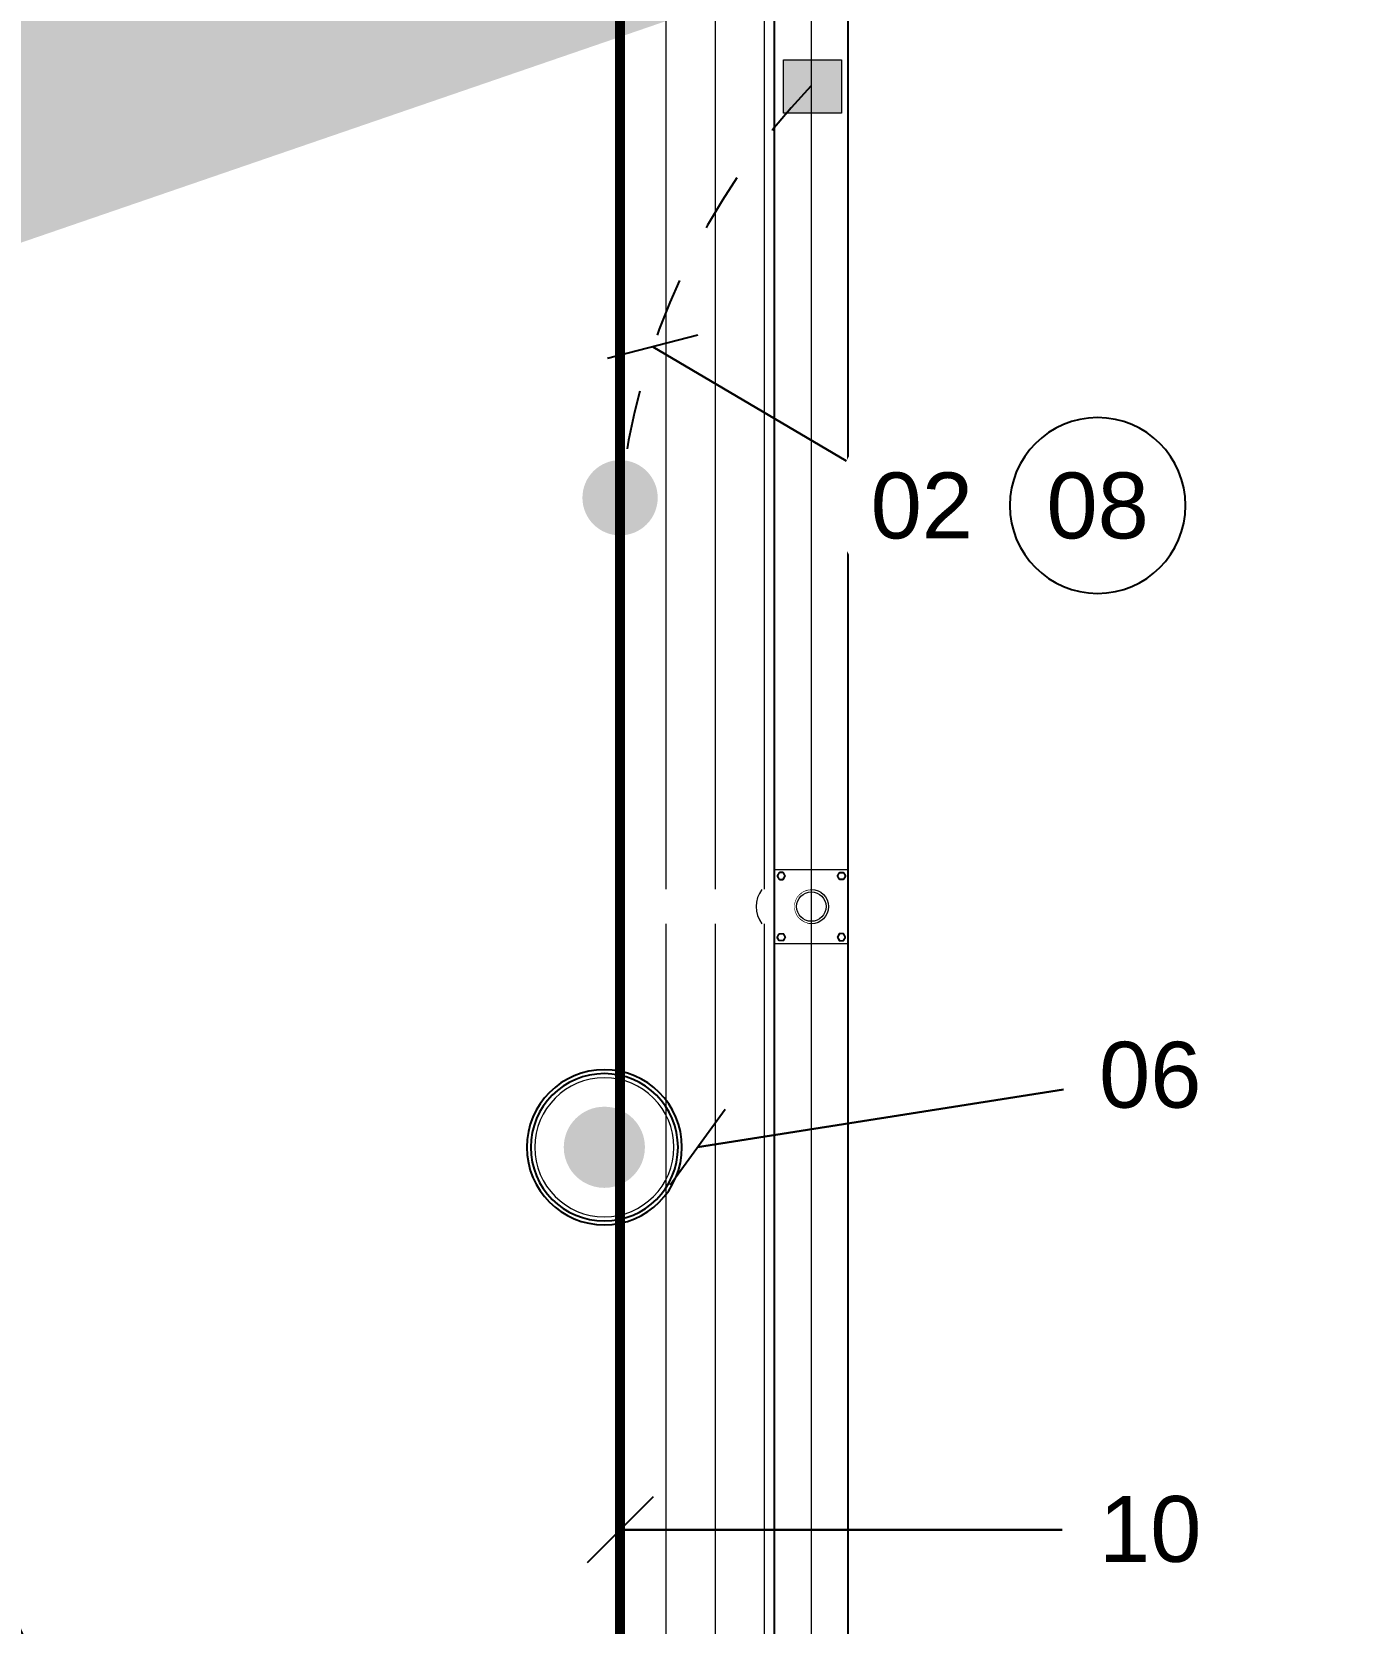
# Model space of a CAD drawing. Header units: inches. Extents: x -7660 to 802, y -193 to 3.
# Drawn here: x 665.838 to 668.553, y -92.202 to -88.961 of the extents above; entities that cross this region are included whole.
import ezdxf
from ezdxf.enums import TextEntityAlignment as Align

# ---------------------------------------------------------------- set-up
doc = ezdxf.new("R2010")
doc.units = ezdxf.units.IN
doc.header["$MEASUREMENT"] = 0
doc.set_wipeout_variables(frame=1)
for name, pattern in [('CACHE', [0.239999994635582, 0.119999997317791, -0.119999997317791]), ('DASHDOT', [1, 0.5, -0.25, 0, -0.25]), ('DASHDOT2', [0.5, 0.25, -0.125, 0, -0.125])]:
    doc.linetypes.add(name, pattern=pattern)
for name, color, linetype in [('0-A INSTALAR', 10, 'Continuous'), ('AT', 80, 'Continuous'), ('COTAS', 8, 'Continuous'), ('TANZ-COTAS', 8, 'Continuous'), ('TANZ-EXISTENTE', 9, 'Continuous')]:
    doc.layers.add(name, color=color, linetype=linetype)
doc.styles.add('Arial', font='arial.ttf')
doc.styles.add('Arial_TXT', font='arial.ttf')
doc.styles.add('cerca', font='romans.shx', dxfattribs={"height": 1})
doc.styles.get("Standard").update_dxf_attribs({"font": 'arial.ttf'})
doc.linetypes.add('CERCA3', pattern='A,0.5,0.05,["X",cerca,S=0.1,R=0,X=-0.1,Y=-0.05],0.1', length=0.65)
doc.dimstyles.new('CLEMAR - 1-100', dxfattribs={"dimtxt": 15, "dimasz": 15, "dimexe": 7.5, "dimexo": 15, "dimgap": 7.5, "dimtad": 1, "dimdec": 0, "dimtxsty": 'Arial', "dimblk": 'OBLIQUE', "dimcen": 0, "dimdle": 7.5, "dimclrd": 8, "dimclre": 8, "dimclrt": 1, "dimadec": 0, "dimazin": 0, "dimtfac": 1, "dimtdec": 0, "dimtmove": 2, "dimatfit": 3, "dimldrblk": 'OBLIQUE', "dimfxl": 1, "dimtfill": 1, "dimtfillclr": 256, "dimarcsym": 0})
doc.dimstyles.new('ISO-25', dxfattribs={"dimtxt": 2.5, "dimasz": 2.5, "dimexe": 1.25, "dimexo": 0.625, "dimtad": 1, "dimtxsty": 'Standard', "dimcen": 2.5, "dimadec": 0, "dimazin": 0, "dimtfac": 1, "dimtmove": 0, "dimatfit": 3, "dimfxl": 1, "dimarcsym": 0})

# ---------------------------------------------------------------- blocks, each defined once
blk = doc.blocks.new('*U648')
at = {"linetype": 'CERCA3', "lineweight": 5, "ltscale": 0.3}
blk.add_line((5535.978968480944, 2516.365485658566), (5535.978968480944, 2504.994994406752), dxfattribs=at)
at = {"lineweight": 5}
for p, q in [((5535.910411856617, 2510.958375003552), (5535.909545831213, 2510.958875003553)), ((5535.910411856617, 2510.957375003552), (5535.909545831213, 2510.956875003553)), ((5535.913651169799, 2510.963985658566), (5535.912785144395, 2510.964485658566)), ((5535.913651169799, 2510.951764348539), (5535.912785144395, 2510.951264348538)), ((5535.914517195201, 2510.964485658566), (5535.914517195201, 2510.965485658566)), ((5535.914517195201, 2510.951264348538), (5535.914517195201, 2510.950264348539)), ((5535.920995821569, 2510.964485658566), (5535.920995821569, 2510.965485658566)), ((5535.920995821569, 2510.951264348538), (5535.920995821569, 2510.950264348539)), ((5535.921861846971, 2510.963985658566), (5535.922727872376, 2510.964485658566)), ((5535.921861846971, 2510.951764348539), (5535.922727872376, 2510.951264348538)), ((5535.925101160153, 2510.958375003552), (5535.925967185558, 2510.958875003553)), ((5535.925101160153, 2510.957375003552), (5535.925967185558, 2510.956875003553)), ((5536.032835801733, 2510.958375003552), (5536.031969776328, 2510.958875003553)), ((5536.032835801733, 2510.957375003552), (5536.031969776328, 2510.956875003553)), ((5536.036075114916, 2510.963985658566), (5536.03520908951, 2510.964485658566)), ((5536.036075114916, 2510.951764348539), (5536.03520908951, 2510.951264348538)), ((5536.036941140319, 2510.964485658566), (5536.036941140319, 2510.965485658566)), ((5536.036941140319, 2510.951264348538), (5536.036941140319, 2510.950264348539)), ((5536.043419766685, 2510.964485658566), (5536.043419766685, 2510.965485658566)), ((5536.043419766685, 2510.951264348538), (5536.043419766685, 2510.950264348539)), ((5536.044285792087, 2510.963985658566), (5536.045151817492, 2510.964485658566)), ((5536.044285792087, 2510.951764348539), (5536.045151817492, 2510.951264348538)), ((5536.047525105271, 2510.958375003552), (5536.048391130673, 2510.958875003553)), ((5536.047525105271, 2510.957375003552), (5536.048391130673, 2510.956875003553)), ((5535.914517195201, 2510.839706968594), (5535.914517195201, 2510.840706968594)), ((5535.920995821569, 2510.839706968594), (5535.920995821569, 2510.840706968594)), ((5536.036941140319, 2510.839706968594), (5536.036941140319, 2510.840706968594)), ((5536.043419766685, 2510.839706968594), (5536.043419766685, 2510.840706968594)), ((5535.910411856617, 2510.83359631358), (5535.909545831213, 2510.83409631358)), ((5535.910411856617, 2510.83259631358), (5535.909545831213, 2510.83209631358)), ((5535.913651169799, 2510.839206968594), (5535.912785144395, 2510.839706968594)), ((5535.913651169799, 2510.826985658566), (5535.912785144395, 2510.826485658566)), ((5535.914517195201, 2510.826485658566), (5535.914517195201, 2510.825485658566)), ((5535.920995821569, 2510.826485658566), (5535.920995821569, 2510.825485658566)), ((5535.921861846971, 2510.839206968594), (5535.922727872376, 2510.839706968594)), ((5535.921861846971, 2510.826985658566), (5535.922727872376, 2510.826485658566)), ((5535.925101160153, 2510.83359631358), (5535.925967185558, 2510.83409631358)), ((5535.925101160153, 2510.83259631358), (5535.925967185558, 2510.83209631358)), ((5536.032835801733, 2510.83359631358), (5536.031969776328, 2510.83409631358)), ((5536.032835801733, 2510.83259631358), (5536.031969776328, 2510.83209631358)), ((5536.036075114916, 2510.839206968594), (5536.03520908951, 2510.839706968594)), ((5536.036075114916, 2510.826985658566), (5536.03520908951, 2510.826485658566)), ((5536.036941140319, 2510.826485658566), (5536.036941140319, 2510.825485658566)), ((5536.043419766685, 2510.826485658566), (5536.043419766685, 2510.825485658566)), ((5536.044285792087, 2510.839206968594), (5536.045151817492, 2510.839706968594)), ((5536.044285792087, 2510.826985658566), (5536.045151817492, 2510.826485658566)), ((5536.047525105271, 2510.83359631358), (5536.048391130673, 2510.83409631358)), ((5536.047525105271, 2510.83259631358), (5536.048391130673, 2510.83209631358))]:
    blk.add_line(p, q, dxfattribs=at)
at = {"linetype": 'CERCA3', "lineweight": 5, "ltscale": 0.3}
for points in [[(5536.0751590131, 2505.091228755459), (5536.0751590131, 2516.249742561672)], [(5536.175159013101, 2505.191274307293), (5536.175159013101, 2516.149697009839)], [(5536.2751590131, 2505.291319859125), (5536.2751590131, 2516.049651458005)]]:
    blk.add_lwpolyline(points, dxfattribs=at)
at = {"lineweight": 5}
for points in [[(5535.914517195201, 2510.950264348539), (5535.920995821569, 2510.950264348539, 0.267949192431269), (5535.922727872376, 2510.951264348538), (5535.925967185558, 2510.956875003553, 0.2679491924308682), (5535.925967185558, 2510.958875003553), (5535.922727872376, 2510.964485658566, 0.2679491924311671), (5535.920995821569, 2510.965485658566), (5535.914517195201, 2510.965485658566, 0.267949192431269), (5535.912785144395, 2510.964485658566), (5535.909545831213, 2510.958875003553, 0.2679491924304098), (5535.909545831213, 2510.956875003553), (5535.912785144395, 2510.951264348538, 0.2679491924310713)], [(5535.914517195201, 2510.951264348538), (5535.920995821569, 2510.951264348538, 0.2679491924315642), (5535.921861846971, 2510.951764348539), (5535.925101160153, 2510.957375003552, 0.2679491924354456), (5535.925101160153, 2510.958375003552), (5535.921861846971, 2510.963985658566, 0.2679491924325506), (5535.920995821569, 2510.964485658566), (5535.914517195201, 2510.964485658566, 0.2679491924312828), (5535.913651169799, 2510.963985658566), (5535.910411856617, 2510.958375003552, 0.2679491924370936), (5535.910411856617, 2510.957375003552), (5535.913651169799, 2510.951764348539, 0.2679491924322694)], [(5536.043419766685, 2510.950264348539), (5536.036941140319, 2510.950264348539, -0.267949192431269), (5536.03520908951, 2510.951264348538), (5536.031969776328, 2510.956875003553, -0.2679491924308682), (5536.031969776328, 2510.958875003553), (5536.03520908951, 2510.964485658566, -0.2679491924311671), (5536.036941140319, 2510.965485658566), (5536.043419766685, 2510.965485658566, -0.267949192431269), (5536.045151817492, 2510.964485658566), (5536.048391130673, 2510.958875003553, -0.2679491924304098), (5536.048391130673, 2510.956875003553), (5536.045151817492, 2510.951264348538, -0.2679491924310713)], [(5536.043419766685, 2510.951264348538), (5536.036941140319, 2510.951264348538, -0.2679491924315642), (5536.036075114916, 2510.951764348539), (5536.032835801733, 2510.957375003552, -0.2679491924354456), (5536.032835801733, 2510.958375003552), (5536.036075114916, 2510.963985658566, -0.2679491924325506), (5536.036941140319, 2510.964485658566), (5536.043419766685, 2510.964485658566, -0.2679491924312828), (5536.044285792087, 2510.963985658566), (5536.047525105271, 2510.958375003552, -0.2679491924370936), (5536.047525105271, 2510.957375003552), (5536.044285792087, 2510.951764348539, -0.2679491924322694)], [(5535.914517195201, 2510.840706968594), (5535.920995821569, 2510.840706968594, -0.267949192431269), (5535.922727872376, 2510.839706968594), (5535.925967185558, 2510.83409631358, -0.2679491924308682), (5535.925967185558, 2510.83209631358), (5535.922727872376, 2510.826485658566, -0.2679491924311671), (5535.920995821569, 2510.825485658566), (5535.914517195201, 2510.825485658566, -0.267949192431269), (5535.912785144395, 2510.826485658566), (5535.909545831213, 2510.83209631358, -0.2679491924304098), (5535.909545831213, 2510.83409631358), (5535.912785144395, 2510.839706968594, -0.2679491924310713)], [(5536.043419766685, 2510.840706968594), (5536.036941140319, 2510.840706968594, 0.267949192431269), (5536.03520908951, 2510.839706968594), (5536.031969776328, 2510.83409631358, 0.2679491924308682), (5536.031969776328, 2510.83209631358), (5536.03520908951, 2510.826485658566, 0.2679491924311671), (5536.036941140319, 2510.825485658566), (5536.043419766685, 2510.825485658566, 0.267949192431269), (5536.045151817492, 2510.826485658566), (5536.048391130673, 2510.83209631358, 0.2679491924304098), (5536.048391130673, 2510.83409631358), (5536.045151817492, 2510.839706968594, 0.2679491924310713)], [(5535.914517195201, 2510.839706968594), (5535.920995821569, 2510.839706968594, -0.2679491924315642), (5535.921861846971, 2510.839206968594), (5535.925101160153, 2510.83359631358, -0.2679491924354456), (5535.925101160153, 2510.83259631358), (5535.921861846971, 2510.826985658566, -0.2679491924325506), (5535.920995821569, 2510.826485658566), (5535.914517195201, 2510.826485658566, -0.2679491924312828), (5535.913651169799, 2510.826985658566), (5535.910411856617, 2510.83259631358, -0.2679491924370936), (5535.910411856617, 2510.83359631358), (5535.913651169799, 2510.839206968594, -0.2679491924322694)], [(5536.043419766685, 2510.839706968594), (5536.036941140319, 2510.839706968594, 0.2679491924315642), (5536.036075114916, 2510.839206968594), (5536.032835801733, 2510.83359631358, 0.2679491924354456), (5536.032835801733, 2510.83259631358), (5536.036075114916, 2510.826985658566, 0.2679491924325506), (5536.036941140319, 2510.826485658566), (5536.043419766685, 2510.826485658566, 0.2679491924312828), (5536.044285792087, 2510.826985658566), (5536.047525105271, 2510.83259631358, 0.2679491924370936), (5536.047525105271, 2510.83359631358), (5536.044285792087, 2510.839206968594, 0.2679491924322694)]]:
    blk.add_lwpolyline(points, format="xyb", close=True, dxfattribs=at)
blk.add_circle((5535.978968480944, 2510.895485658566), 0.035, dxfattribs=at)
blk.add_wipeout([(5535.978968480945, 2510.860485658566), (5536.309599067681, 2510.860379616162), (5536.323046075107, 2510.8630658730904), (5536.329961527347, 2510.8669126135737), (5536.335268106927, 2510.8715867511773), (5536.338023225409, 2510.8749573915657), (5536.341196608827, 2510.880326530313), (5536.342503065736, 2510.883449531837), (5536.344000672581, 2510.888935271329), (5536.344599067681, 2510.895379616162), (5536.3444483371695, 2510.8986243682502), (5536.343969156861, 2510.9019899845157), (5536.342924427759, 2510.9060763621956), (5536.341560466947, 2510.9096438706806), (5536.339622838088, 2510.913367756993), (5536.336674161316, 2510.9175593209534), (5536.332537314758, 2510.921815138117), (5536.327902300529, 2510.9252123442857), (5536.3243979455865, 2510.9270970122207), (5536.3196249421035, 2510.9289129106924), (5536.31492240676, 2510.929972419764), (5536.309599067681, 2510.9303796161616), (5535.978968480945, 2510.930485658566), (5535.983467394542, 2510.9301953081817), (5535.98925033268, 2510.9289413535207), (5535.993219885748, 2510.927452789516), (5535.9973396650485, 2510.925276589982), (5536.00123797995, 2510.9224869439813), (5536.004094682234, 2510.9198510850715), (5536.006730024227, 2510.916799895934), (5536.009192704109, 2510.913134917307), (5536.010672756613, 2510.9103126240134), (5536.012747161732, 2510.904650849471), (5536.013732727772, 2510.8995411662527), (5536.013968480945, 2510.895485658566), (5536.013785056725, 2510.891907104262), (5536.013089845405, 2510.8876925534482), (5536.011937378357, 2510.883736113749), (5536.010165844234, 2510.8796198297555), (5536.007975527563, 2510.8759001729586), (5536.004146517775, 2510.8711738001143), (5536.0007882816, 2510.8681196888338), (5535.99389058175, 2510.8638260485313), (5535.990362589004, 2510.8623922407683), (5535.983968293925, 2510.8608446154212)], dxfattribs=at)
blk.add_lwpolyline([(5536.053968480944, 2510.930468580519), (5536.053968480944, 2510.970485658566), (5535.903968480943, 2510.970485658566), (5535.903968480943, 2510.820485658567), (5536.053968480944, 2510.820485658567), (5536.053968480944, 2510.860468580518)], dxfattribs=at)
blk.add_circle((5535.978968480944, 2510.895485658566), 0.03, dxfattribs=at)
blk.add_arc((5536.032188476927, 2510.895465634905), 0.0591233800734776, 323.7057304166296, 36.29426937341488, dxfattribs=at)
blk = doc.blocks.new('dasdasdasczxcz')
at = {"rotation": 180}
blk.add_blockref('*U648', (5753.093744476912, 2400.985066761411), dxfattribs=at)
blk.add_line((217.1897759959687, -115.4854188971565), (217.1897759959687, -100.4854188971565))
for points in [[(217.1897759959687, -103.8854188971543), (208.4897759959676, -103.8854188971493), (208.4897759959676, -115.4854188971515), (217.1897759959687, -115.4854188971565)], [(217.0397759959687, -104.0354188971543), (208.6397759959676, -104.0354188971493), (208.6397759959676, -115.3354188971515), (217.0397759959687, -115.3354188971565)]]:
    blk.add_lwpolyline(points, close=True)
blk = doc.blocks.new('dfgw354gh')
at = {"linetype": 'Continuous', "lineweight": 9}
h = blk.add_hatch(color=256, dxfattribs=at)
edge = h.paths.add_edge_path()
edge.add_ellipse((-2.760241283300275, 4.149929942099789), major_axis=(-5.836178256279981, 5.851129307036045), ratio=0.9999999999966187, start_angle=-134.9999999999032, end_angle=45.00000000009692, ccw=False)
edge.add_ellipse((-2.760241283300275, 4.149929942099789), major_axis=(-5.836178256304161, 5.851129307060278), ratio=0.9999999999663237, start_angle=45.00000000096469, end_angle=225.0000000009647, ccw=False)
blk.add_circle((-2.76024128364952, 4.149929941721439), 14.1671677608612, dxfattribs=at)
blk = doc.blocks.new('BH')
for radius in [158.0000000003201, 150]:
    blk.add_circle((843801.2251753417, 225442.4420483087), radius)
at = {"linetype": 'DASHDOT', "ltscale": 50, "xscale": 10, "yscale": 10, "zscale": 10, "rotation": 90}
blk.add_blockref('dfgw354gh', (843842.724474759, 225470.0444611452), dxfattribs=at)
blk = doc.blocks.new('*U321')
blk.add_circle((0, 0), 20)
at = {"layer": 'TANZ-COTAS', "color": 3, "style": 'Arial_TXT'}
blk.add_attdef('XX', text='', height=15, dxfattribs=at).set_placement((0, 0), align=Align.MIDDLE_CENTER)
blk = doc.blocks.new('*U480')
blk.add_lwpolyline([(19.75345358843911, 3.130666275632359), (102.9866560348581, 16.32204968336156)])
at = {"layer": 'TANZ-COTAS', "color": 3, "style": 'Arial_TXT'}
blk.add_attdef('XX', text='', height=15, dxfattribs=at).set_placement((0, 0), align=Align.MIDDLE_CENTER)
blk.add_leader([(102.9866559176397, 16.32204966478398), (19.75345358843911, 3.130666275632363)], dimstyle='CLEMAR - 1-100', override={"dimasz": 15, "dimgap": 7.5, "dimtad": 0, "dimclrd": 256, "dimfxl": 16})
blk.add_wipeout([(20, 0), (19.61570560806461, -3.9018064403225736), (18.477590650225732, -7.653668647301814), (16.629392246050905, -11.111404660392044), (14.142135623730947, -14.142135623730958), (11.111404660392036, -16.629392246050905), (7.653668647301784, -18.47759065022574), (3.9018064403225483, -19.615705608064612), (-3.673940397442059e-15, -20), (-3.9018064403225554, -19.615705608064612), (-7.653668647301792, -18.47759065022574), (-11.111404660392044, -16.629392246050905), (-14.142135623730956, -14.142135623730951), (-16.629392246050905, -11.111404660392044), (-18.477590650225736, -7.653668647301792), (-19.61570560806461, -3.9018064403225665), (-20, 0), (-19.61570560806461, 3.9018064403225736), (-18.477590650225736, 7.653668647301792), (-16.629392246050905, 11.111404660392054), (-14.142135623730947, 14.142135623730951), (-11.111404660392044, 16.629392246050905), (-7.653668647301796, 18.477590650225736), (-3.901806440322564, 19.61570560806461), (1.2246467991473533e-15, 20), (3.9018064403225665, 19.61570560806461), (7.653668647301796, 18.477590650225736), (11.111404660392044, 16.629392246050905), (14.142135623730951, 14.142135623730951), (16.629392246050905, 11.11140466039204), (18.477590650225736, 7.653668647301792), (19.61570560806461, 3.9018064403225665)])
blk = doc.blocks.new('*U479')
blk.add_lwpolyline([(20, -1.102552294254822e-13), (120.641576261939, -6.974675090355721e-13)])
at = {"layer": 'TANZ-COTAS', "color": 3, "style": 'Arial_TXT'}
blk.add_attdef('XX', text='', height=15, dxfattribs=at).set_placement((0, 0), align=Align.MIDDLE_CENTER)
blk.add_leader([(120.6415761432577, -6.914389217787375e-13), (20, -1.06581410364015e-13)], dimstyle='CLEMAR - 1-100', override={"dimasz": 15, "dimgap": 7.5, "dimtad": 0, "dimclrd": 256, "dimfxl": 16})
blk.add_wipeout([(20, 0), (19.61570560806461, -3.9018064403225736), (18.477590650225732, -7.653668647301814), (16.629392246050905, -11.111404660392044), (14.142135623730947, -14.142135623730958), (11.111404660392036, -16.629392246050905), (7.653668647301784, -18.47759065022574), (3.9018064403225483, -19.615705608064612), (-3.673940397442059e-15, -20), (-3.9018064403225554, -19.615705608064612), (-7.653668647301792, -18.47759065022574), (-11.111404660392044, -16.629392246050905), (-14.142135623730956, -14.142135623730951), (-16.629392246050905, -11.111404660392044), (-18.477590650225736, -7.653668647301792), (-19.61570560806461, -3.9018064403225665), (-20, 0), (-19.61570560806461, 3.9018064403225736), (-18.477590650225736, 7.653668647301792), (-16.629392246050905, 11.111404660392054), (-14.142135623730947, 14.142135623730951), (-11.111404660392044, 16.629392246050905), (-7.653668647301796, 18.477590650225736), (-3.901806440322564, 19.61570560806461), (1.2246467991473533e-15, 20), (3.9018064403225665, 19.61570560806461), (7.653668647301796, 18.477590650225736), (11.111404660392044, 16.629392246050905), (14.142135623730951, 14.142135623730951), (16.629392246050905, 11.11140466039204), (18.477590650225736, 7.653668647301792), (19.61570560806461, 3.9018064403225665)])
blk = doc.blocks.new('*U559')
blk.add_lwpolyline([(17.22763855952495, 10.15915693659514), (61.23737875524961, 36.11174793403928)])
at = {"layer": 'TANZ-COTAS', "color": 3, "style": 'Arial_TXT'}
blk.add_attdef('XX', text='', height=15, dxfattribs=at).set_placement((0, 0), align=Align.MIDDLE_CENTER)
blk.add_leader([(61.23737865301968, 36.11174787375419), (17.22763855952495, 10.15915693659514)], dimstyle='CLEMAR - 1-100', override={"dimasz": 15, "dimgap": 7.5, "dimtad": 0, "dimclrd": 256, "dimfxl": 16})
blk.add_wipeout([(20, 0), (19.61570560806461, -3.9018064403225736), (18.477590650225732, -7.653668647301814), (16.629392246050905, -11.111404660392044), (14.142135623730947, -14.142135623730958), (11.111404660392036, -16.629392246050905), (7.653668647301784, -18.47759065022574), (3.9018064403225483, -19.615705608064612), (-3.673940397442059e-15, -20), (-3.9018064403225554, -19.615705608064612), (-7.653668647301792, -18.47759065022574), (-11.111404660392044, -16.629392246050905), (-14.142135623730956, -14.142135623730951), (-16.629392246050905, -11.111404660392044), (-18.477590650225736, -7.653668647301792), (-19.61570560806461, -3.9018064403225665), (-20, 0), (-19.61570560806461, 3.9018064403225736), (-18.477590650225736, 7.653668647301792), (-16.629392246050905, 11.111404660392054), (-14.142135623730947, 14.142135623730951), (-11.111404660392044, 16.629392246050905), (-7.653668647301796, 18.477590650225736), (-3.901806440322564, 19.61570560806461), (1.2246467991473533e-15, 20), (3.9018064403225665, 19.61570560806461), (7.653668647301796, 18.477590650225736), (11.111404660392044, 16.629392246050905), (14.142135623730951, 14.142135623730951), (16.629392246050905, 11.11140466039204), (18.477590650225736, 7.653668647301792), (19.61570560806461, 3.9018064403225665)])

msp = doc.modelspace()

# ---------------------------------------------------------------- leaders
at = {"layer": 'COTAS', "color": 1, "lineweight": 5}
msp.add_leader([(675.3474737076818, -86.11506278781087), (673.9547494514946, -86.35126982657755), (671.8707561682733, -86.35126982657755)], dimstyle='ISO-25', override={"dimasz": 15, "dimtad": 0, "dimfxl": 30, "dimfxlon": 1}, dxfattribs=at)

# ---------------------------------------------------------------- next in the draw order: block references
at = {"layer": '0-A INSTALAR'}
msp.add_blockref('dasdasdasczxcz', (450.3104180281065, 19.16819987124357), dxfattribs=at)

# ---------------------------------------------------------------- next in the draw order: hatches: boundary and pattern name
at = {"layer": 'AT', "lineweight": 5}
h = msp.add_hatch(color=256, dxfattribs=at)
h.dxf.hatch_style = 1
h.paths.add_polyline_path([(666.9589915120043, -89.90952753471963, 1), (667.1122932044677, -89.90952753471963, 1)])

# ---------------------------------------------------------------- next in the draw order: linework, layer by layer
at = {"layer": 'AT', "linetype": 'DASHDOT2', "const_width": 0.02}
msp.add_lwpolyline([(659.5616584908337, -94.7325086653583), (667.035642358236, -94.7325086653583), (667.035642358236, -85.08654640408088), (659.5616584908337, -85.08654640408088)], close=True, dxfattribs=at)
at = {"layer": 'AT', "lineweight": 5}
msp.add_lwpolyline([(667.3686829085608, -89.01755461471717), (667.4869036576996, -89.01755461471717), (667.4869036576996, -89.12608513851606), (667.3686829085608, -89.12608513851606)], close=True, dxfattribs=at)
at = {"layer": 'AT', "linetype": 'CACHE'}
for centre, radius, start, end in [((668.4570478643853, -90.05949080017768), 1.429294439189655, 136.2648804473891, 173.9773743215243), ((648.5804158891785, -100.1865713918632), 18.98873685484565, 16.69196530874659, 26.99541561451348)]:
    msp.add_arc(centre, radius, start, end, dxfattribs=at)
at = {"layer": 'AT', "lineweight": 5}
for points in [[(667.4869036576996, -89.01755461471717), (667.3686829085608, -89.01755461471717), (667.4869036576996, -89.12608513851606)], [(667.3686829085608, -89.01755461471717), (667.4869036576996, -89.12608513851606), (667.3686829085608, -89.12608513851606)]]:
    msp.add_solid(points, dxfattribs=at)

# ---------------------------------------------------------------- next in the draw order: block references
at = {"layer": 'AT', "color": 3, "xscale": -0.001, "yscale": 0.001, "zscale": 0.001, "rotation": 270}
msp.add_blockref('BH', (441.5612003099273, -935.0337338407), dxfattribs=at)
at = {"layer": 'TANZ-EXISTENTE'}
ref = msp.add_blockref('*U480', (668.1153056364765, -91.08643698580329), dxfattribs=dict(at, xscale=0.008949346582609473, yscale=0.008949346582609473, zscale=0.008949346582609473, rotation=180))
ref.add_attrib('XX', '06', dxfattribs={"layer": 'TANZ-COTAS', "color": 3, "height": 0.1342401987391421, "style": 'Arial_TXT'}).set_placement((668.1153056364765, -91.08469717422344), align=Align.MIDDLE_CENTER)

# ---------------------------------------------------------------- next in the draw order: block references
ref = msp.add_blockref('*U559', (667.6502484050803, -89.92527210649297), dxfattribs=dict(at, xscale=-0.008949346582609473, yscale=0.008949346582609473, zscale=0.008949346582609473))
ref.add_attrib('XX', '02', dxfattribs={"layer": 'TANZ-COTAS', "color": 3, "height": 0.1342401987391421, "style": 'Arial_TXT'}).set_placement((667.6502484050803, -89.92527210649297), align=Align.MIDDLE_CENTER)
ref = msp.add_blockref('*U479', (668.1153056364765, -92.01158366252105), dxfattribs=dict(at, xscale=0.008949346582609473, yscale=0.008949346582609473, zscale=0.008949346582609473, rotation=180))
ref.add_attrib('XX', '10', dxfattribs={"layer": 'TANZ-COTAS', "color": 3, "height": 0.1342401987391421, "style": 'Arial_TXT'}).set_placement((668.1153056364765, -92.0098438509412), align=Align.MIDDLE_CENTER)

# ---------------------------------------------------------------- next in the draw order: block references
ref = msp.add_blockref('*U321', (668.0082222683847, -89.92527210649297), dxfattribs=dict(at, xscale=-0.008949346582609473, yscale=0.008949346582609473, zscale=0.008949346582609473))
ref.add_attrib('XX', '08', dxfattribs={"layer": 'TANZ-COTAS', "color": 3, "height": 0.1342401987391421, "style": 'Arial_TXT'}).set_placement((668.0082222683847, -89.92527210649297), align=Align.MIDDLE_CENTER)

doc.saveas('drawing.dxf')
